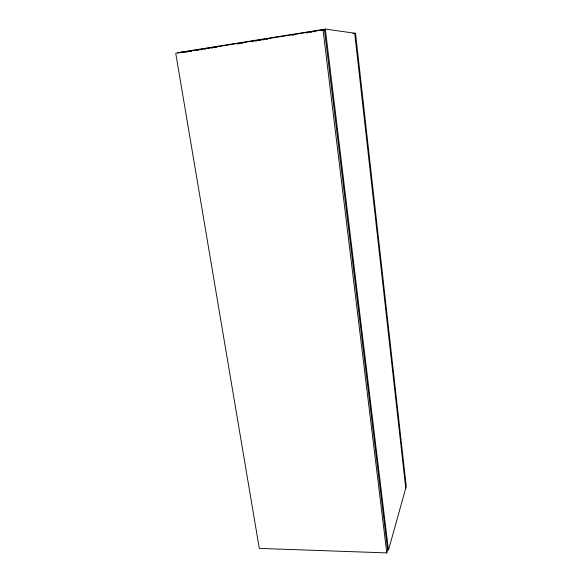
<?xml version="1.0" encoding="UTF-8"?>
<svg xmlns="http://www.w3.org/2000/svg" width="582" height="582" viewBox="0 0 582 582"><rect width="100%" height="100%" fill="white"/><g stroke="black" fill="none" stroke-linecap="round" stroke-linejoin="round"><path stroke-width="0.87" d="M386.783 552.9L387.634 549.874L324.501 30.053L323.025 29.849L175.749 53.34L259.303 548.397L386.783 552.9L323.025 29.849M177.641 52.686L325.374 29.107L355.537 33.327L406.251 486.356L388.463 550.172L325.331 29.1M186.24 52.082L188.037 51.798M189.834 51.507L191.631 51.223M197.014 50.365L198.811 50.081M200.608 49.79L202.398 49.506M204.195 49.223L205.992 48.932M207.789 48.648L209.585 48.364M211.382 48.073L213.172 47.789M214.969 47.506L216.766 47.215M237.412 43.926L239.209 43.643M241.006 43.352L242.803 43.068M251.78 41.635L253.577 41.351M255.374 41.067L257.164 40.784M258.961 40.493L260.758 40.209M262.555 39.925L264.352 39.634M266.141 39.35L267.938 39.067M292.179 35.204L293.975 34.913M306.547 32.912L308.344 32.628M310.133 32.337L311.93 32.054M313.727 31.77L315.524 31.479M320.908 30.62L324.501 30.053M352.925 33.487L354.707 33.21L405.749 488.145M181.773 52.016L185.462 52.074"/></g></svg>
